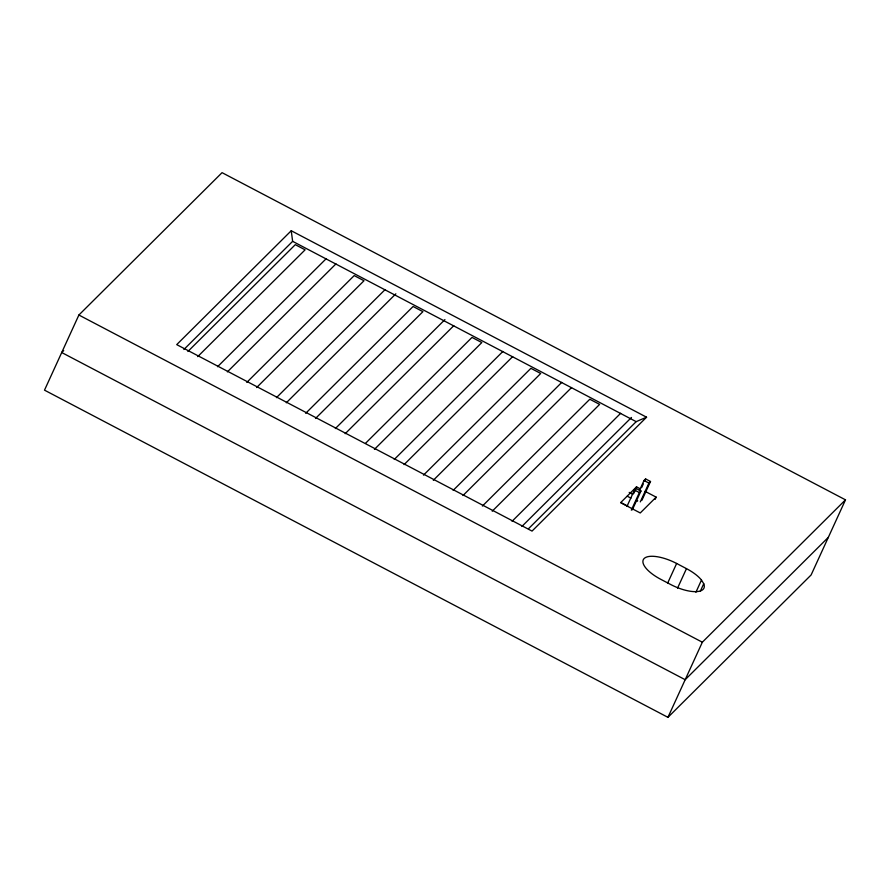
<?xml version="1.0" encoding="UTF-8"?>
<svg xmlns="http://www.w3.org/2000/svg" width="890" height="890" viewBox="0 0 890 890"><rect width="100%" height="100%" fill="white"/><g stroke="black" fill="none" stroke-linecap="round" stroke-linejoin="round"><path stroke-width="1.33" d="M78.887 315.027L44.5 390.154L667.945 717.34L811.113 574.962L845.5 499.846L222.055 172.66L78.887 315.027L702.344 642.213L845.5 499.846M627.005 506.31L634.47 490.001L636.061 488.421L640.967 490.991L632.356 509.803M634.459 491.358L636.528 486.841L640.21 488.777M633.758 493.438L636.061 488.421M639.421 490.546L644.015 480.511L645.595 478.931L650.512 481.501L641.89 500.314M631.333 510.137L639.376 492.57L640.967 490.991M641.579 487.709L643.303 483.949M644.449 481.434L645.595 478.931M640.299 501.893L648.921 483.081L650.512 481.501M655.129 499.401L656.164 497.143L645.116 491.347M667.7 583.017L676.645 563.481L686.468 568.632A27.957 10.613 24.6 0 1 701.487 580.058L703.745 583.74L700.385 591.071M677.524 588.179L686.468 568.632M695.902 592.273L701.487 580.058M667.945 717.34L702.344 642.213M63.691 350.571L61.721 352.529L685.178 679.704L828.334 537.337M291.241 230.733L176.721 344.619L532.042 531.085L646.563 417.199L291.241 230.733L292.632 241.346L183.885 349.492M187.89 351.483L295.291 244.672L305.114 249.823L197.702 356.634M217.549 366.724L326.152 258.734M227.373 371.875L335.964 263.885M246.786 382.4L354.198 275.589L364.01 280.739L256.609 387.551M276.456 397.641L385.059 289.639M286.28 402.792L395.85 293.822M305.693 413.305L413.094 306.494L422.917 311.656L315.505 418.467M335.363 428.546L444.933 319.588M345.175 433.697L453.778 325.707M365.579 443.242L472 337.41L481.813 342.561L374.412 449.372M394.259 459.463L502.861 351.472M404.082 464.613L512.673 356.623M423.495 475.138L530.907 368.327L540.72 373.477L433.319 480.289M453.166 490.379L561.768 382.377M462.989 495.53L571.58 387.539M482.402 506.054L589.803 399.243L599.626 404.394L492.215 511.205M512.073 521.284L620.664 413.294M521.885 526.446L631.466 417.477M528.415 528.816L636.183 421.649L646.563 417.199M636.528 486.841L620.619 502.661L640.255 512.963L656.164 497.143M637.073 501.382L637.707 500.747M292.632 241.346L636.183 421.649M644.015 480.511L648.921 483.081M634.47 490.001L639.376 492.57M629.208 492.415L632.89 494.351M627.261 496.231L630.943 498.155M620.897 502.55L628.262 506.421M676.645 563.481A27.957 10.613 24.6 0 0 644.149 558.508A27.957 10.613 24.6 0 0 660.747 579.301L670.559 584.452A27.957 10.613 24.6 0 0 703.745 583.74"/></g></svg>
